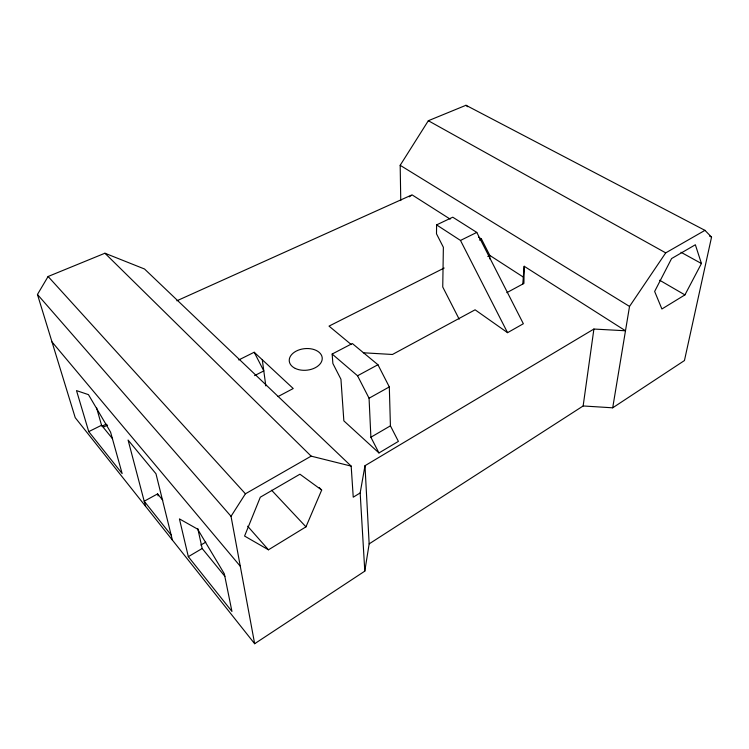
<?xml version="1.0" encoding="UTF-8"?>
<svg xmlns="http://www.w3.org/2000/svg" width="749" height="749" viewBox="0 0 749 749"><rect width="100%" height="100%" fill="white"/><g stroke="black" fill="none" stroke-linecap="round" stroke-linejoin="round"><path stroke-width="1.12" d="M363.34 352.779L392.439 354.483L475.1 309.805L507.56 332.678L523.354 323.737L476.785 232.415L452.761 217.201L436.592 224.897L436.498 233.828L443.371 247.282L442.743 286.998L459.193 319.205M360.166 492.945L353.238 497.186L351.178 466.121L144.529 269.003L104.926 253.228L48.105 276.493L37.45 294.469L75.228 417.67L254.651 643.719L364.8 571.141L360.166 492.945L364.988 465.709L593.901 329.045L625.481 330.768L524.188 266.26L523.916 283.422L506.839 292.653M489.64 258.854L489.818 255.418L481.476 239.062L478.545 237.19M522.774 284.086L524.188 266.26M364.8 571.141L369.154 543.877L583.143 405.967L593.901 329.045M612.701 407.812L629.525 306.435L665.721 252.872L704.959 230.355L711.55 237.115L684.446 360.55L612.701 407.812L583.143 405.967M321.686 490.052L299.937 474.201L260.306 497.196L244.577 536.05L268.451 549.813L305.966 526.847L321.686 490.052L319.224 487.571M684.923 294.9L701.439 263.517L695.353 244.764L671.581 258.564L654.645 291.445L661.901 308.991L684.923 294.9L659.644 280.22M400.762 200.592L400.181 165.304L428.334 120.72L465.981 105.281L704.959 230.355M254.651 643.719L231.029 516.314L245.419 493.797L311.153 456.141L351.178 466.121M409.235 196.856L411.107 195.517M378.947 452.948L398.402 441.386L390.426 425.844L389.311 386.915L377.936 364.726L352.32 343.519L332.153 354.034L332.874 363.49L340.945 379.237L343.857 420.863L378.947 452.948L370.886 437.229L369.06 398.225L357.545 375.773L332.153 354.034M188.327 556.676L179.423 518.888L197.633 529.15L224.297 573.743L231.947 611.446L188.327 556.676L202.174 548.511L197.773 528.494M200.816 545.057L205.797 542.136M370.886 437.229L390.426 425.844M369.06 398.225L389.311 386.915M162.767 500.201L157.618 493.891L144.201 501.221L145.596 506.109M357.545 375.773L377.936 364.726M278.057 396.558L293.224 388.525L254.211 352.245L238.725 359.951M254.566 375.633L263.798 370.914L262.3 359.773M487.805 256.458L489.818 255.418L523.326 277.093M444.176 268.03L329.026 326.115L351.234 344.54M101.958 426.237L106.143 424.159M103.399 427.127L107.566 425.048M479.444 240.073L481.476 239.062M88.747 431.621L122.143 473.555L110.59 432.145L88.448 394.639L76.51 390.603L88.747 431.621L101.555 425.263L112.565 438.745M436.592 224.897L460.485 240.438L476.785 232.415M176.839 300.798L412.044 194.852L450.186 219.139M709.481 236.029L711.55 237.115M680.963 252.254L701.439 263.517M428.334 120.72L665.721 252.872M400.181 165.304L629.525 306.435M465.981 105.281L467.685 106.723M104.926 253.228L311.153 456.141M271.587 490.221L305.966 526.847M48.105 276.493L245.419 493.797M247.638 526.182L268.451 549.813M37.45 294.469L231.029 516.314M51.999 341.918L240.279 566.235M202.174 548.511L224.915 576.365M171.165 535.104L144.201 501.221L128.079 440.047L155.979 473.771L172.392 540.076M254.211 352.245L263.798 370.914L265.82 385.913M460.485 240.438L507.56 332.678M96.499 407.54L101.555 425.263M157.618 493.891L158.114 495.885M364.988 465.709L369.154 543.877M295.293 368.433A16.553 10.823 -5.8 0 0 322.023 360.232A16.553 10.823 -5.8 0 0 299.909 349.605A16.553 10.823 -5.8 0 0 295.293 368.433"/></g></svg>
